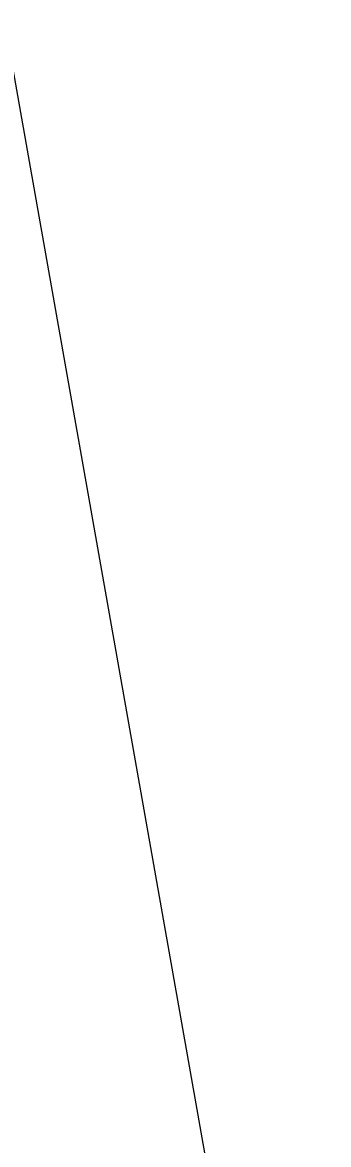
# Model space of a CAD drawing. Header units: millimetres. Extents: x -13407 to 95998, y -2611 to 109495.
# Drawn here: x 15228.949 to 15229.155, y 50704.229 to 50704.984 of the extents above; entities that cross this region are included whole.
import ezdxf
from ezdxf import colors
from ezdxf.entities.mleader import LeaderData, LeaderLine
from ezdxf.math import Vec2, Vec3

# ---------------------------------------------------------------- set-up
doc = ezdxf.new("R2010")
doc.units = ezdxf.units.MM
for name, color, linetype, lineweight in [('АР_Отметки', 250, 'Continuous', 15), ('АР_Размеры', 175, 'Continuous', 9), ('АР_Сущ Несущая стена', 202, 'Continuous', 30)]:
    doc.layers.add(name, color=color, linetype=linetype, lineweight=lineweight)
doc.styles.add('ISOCPEUR', font='isocpeur.ttf', dxfattribs={"width": 0.7})

# ---------------------------------------------------------------- blocks, each defined once
blk = doc.blocks.new('_DotSmall')
at = {"color": 0, "linetype": 'ByBlock', "const_width": 0.5}
blk.add_lwpolyline([(-0.0625, 0, 1), (0.0625, 0, 1)], format="xyb", close=True, dxfattribs=at)

msp = doc.modelspace()

# ---------------------------------------------------------------- linework, layer by layer
at = {"layer": 'АР_Размеры', "color": 5, "lineweight": 0, "ltscale": 100, "transparency": 33554687}
for points in [[(15236.43866, 50746.50776), (15242.22296, 50713.87158, 0.414326), (15242.85897, 50713.42705), (15244.17955, 50713.6611, 0.410627), (15244.62521, 50714.2903), (15244.50697, 50714.95742, 0.492552), (15244.24228, 50715.15817), (15243.74413, 50715.06988, -0.441111), (15243.46149, 50715.26742), (15243.19345, 50717.12155, -0.208057), (15243.47381, 50717.97738, -0.000016), (15245.40137, 50720.73226, -0.439819), (15246.84461, 50720.98806, -0.000016), (15249.60155, 50719.06344, -0.208057), (15250.15895, 50718.3561), (15250.54447, 50716.52279, -0.441111), (15250.34693, 50716.24014), (15249.84879, 50716.15185, 0.492552), (15249.66921, 50715.87236), (15249.78745, 50715.20524, 0.410627), (15250.42221, 50714.76753), (15251.74278, 50715.00159, 0.414326), (15252.18727, 50715.63762), (15246.40289, 50748.27379, 0.523933)], [(15236.43866, 50746.50776), (15242.22296, 50713.87158, 0.414326), (15242.85897, 50713.42705), (15244.17955, 50713.6611, 0.410627), (15244.62521, 50714.2903), (15244.50697, 50714.95742, 0.492552), (15244.24228, 50715.15817), (15243.74413, 50715.06988, -0.441111), (15243.46149, 50715.26742), (15243.19345, 50717.12155, -0.208057), (15243.47381, 50717.97738, -0.000016), (15245.40137, 50720.73226, -0.439819), (15246.84461, 50720.98806, -0.000016), (15249.60155, 50719.06344, -0.208057), (15250.15895, 50718.3561), (15250.54447, 50716.52279, -0.441111), (15250.34693, 50716.24014), (15249.84879, 50716.15185, 0.492552), (15249.66921, 50715.87236), (15249.78745, 50715.20524, 0.410627), (15250.42221, 50714.76753), (15251.74278, 50715.00159, 0.414326), (15252.18727, 50715.63762), (15246.40289, 50748.27379, 0.523933)], [(15236.43866, 50746.50776), (15242.22296, 50713.87158, 0.414326), (15242.85897, 50713.42705), (15244.17955, 50713.6611, 0.410627), (15244.62521, 50714.2903), (15244.50697, 50714.95742, 0.492552), (15244.24228, 50715.15817), (15243.74413, 50715.06988, -0.441111), (15243.46149, 50715.26742), (15243.19345, 50717.12155, -0.208057), (15243.47381, 50717.97738, -0.000016), (15245.40137, 50720.73226, -0.439819), (15246.84461, 50720.98806, -0.000016), (15249.60155, 50719.06344, -0.208057), (15250.15895, 50718.3561), (15250.54447, 50716.52279, -0.441111), (15250.34693, 50716.24014), (15249.84879, 50716.15185, 0.492552), (15249.66921, 50715.87236), (15249.78745, 50715.20524, 0.410627), (15250.42221, 50714.76753), (15251.74278, 50715.00159, 0.414326), (15252.18727, 50715.63762), (15246.40289, 50748.27379, 0.523933)], [(15236.43866, 50746.50776), (15242.22296, 50713.87158, 0.414326), (15242.85897, 50713.42705), (15244.17955, 50713.6611, 0.410627), (15244.62521, 50714.2903), (15244.50697, 50714.95742, 0.492552), (15244.24228, 50715.15817), (15243.74413, 50715.06988, -0.441111), (15243.46149, 50715.26742), (15243.19345, 50717.12155, -0.208057), (15243.47381, 50717.97738, -0.000016), (15245.40137, 50720.73226, -0.439819), (15246.84461, 50720.98806, -0.000016), (15249.60155, 50719.06344, -0.208057), (15250.15895, 50718.3561), (15250.54447, 50716.52279, -0.441111), (15250.34693, 50716.24014), (15249.84879, 50716.15185, 0.492552), (15249.66921, 50715.87236), (15249.78745, 50715.20524, 0.410627), (15250.42221, 50714.76753), (15251.74278, 50715.00159, 0.414326), (15252.18727, 50715.63762), (15246.40289, 50748.27379, 0.523933)], [(15236.43866, 50746.50776), (15242.22296, 50713.87158, 0.414326), (15242.85897, 50713.42705), (15244.17955, 50713.6611, 0.410627), (15244.62521, 50714.2903), (15244.50697, 50714.95742, 0.492552), (15244.24228, 50715.15817), (15243.74413, 50715.06988, -0.441111), (15243.46149, 50715.26742), (15243.19345, 50717.12155, -0.208057), (15243.47381, 50717.97738, -0.000016), (15245.40137, 50720.73226, -0.439819), (15246.84461, 50720.98806, -0.000016), (15249.60155, 50719.06344, -0.208057), (15250.15895, 50718.3561), (15250.54447, 50716.52279, -0.441111), (15250.34693, 50716.24014), (15249.84879, 50716.15185, 0.492552), (15249.66921, 50715.87236), (15249.78745, 50715.20524, 0.410627), (15250.42221, 50714.76753), (15251.74278, 50715.00159, 0.414326), (15252.18727, 50715.63762), (15246.40289, 50748.27379, 0.523933)], [(15236.43866, 50746.50776), (15242.22296, 50713.87158, 0.414326), (15242.85897, 50713.42705), (15244.17955, 50713.6611, 0.410627), (15244.62521, 50714.2903), (15244.50697, 50714.95742, 0.492552), (15244.24228, 50715.15817), (15243.74413, 50715.06988, -0.441111), (15243.46149, 50715.26742), (15243.19345, 50717.12155, -0.208057), (15243.47381, 50717.97738, -0.000016), (15245.40137, 50720.73226, -0.439819), (15246.84461, 50720.98806, -0.000016), (15249.60155, 50719.06344, -0.208057), (15250.15895, 50718.3561), (15250.54447, 50716.52279, -0.441111), (15250.34693, 50716.24014), (15249.84879, 50716.15185, 0.492552), (15249.66921, 50715.87236), (15249.78745, 50715.20524, 0.410627), (15250.42221, 50714.76753), (15251.74278, 50715.00159, 0.414326), (15252.18727, 50715.63762), (15246.40289, 50748.27379, 0.523933)], [(15236.43866, 50746.50776), (15242.22296, 50713.87158, 0.414326), (15242.85897, 50713.42705), (15244.17955, 50713.6611, 0.410627), (15244.62521, 50714.2903), (15244.50697, 50714.95742, 0.492552), (15244.24228, 50715.15817), (15243.74413, 50715.06988, -0.441111), (15243.46149, 50715.26742), (15243.19345, 50717.12155, -0.208057), (15243.47381, 50717.97738, -0.000016), (15245.40137, 50720.73226, -0.439819), (15246.84461, 50720.98806, -0.000016), (15249.60155, 50719.06344, -0.208057), (15250.15895, 50718.3561), (15250.54447, 50716.52279, -0.441111), (15250.34693, 50716.24014), (15249.84879, 50716.15185, 0.492552), (15249.66921, 50715.87236), (15249.78745, 50715.20524, 0.410627), (15250.42221, 50714.76753), (15251.74278, 50715.00159, 0.414326), (15252.18727, 50715.63762), (15246.40289, 50748.27379, 0.523933)], [(15236.43866, 50746.50776), (15242.22296, 50713.87158, 0.414326), (15242.85897, 50713.42705), (15244.17955, 50713.6611, 0.410627), (15244.62521, 50714.2903), (15244.50697, 50714.95742, 0.492552), (15244.24228, 50715.15817), (15243.74413, 50715.06988, -0.441111), (15243.46149, 50715.26742), (15243.19345, 50717.12155, -0.208057), (15243.47381, 50717.97738, -0.000016), (15245.40137, 50720.73226, -0.439819), (15246.84461, 50720.98806, -0.000016), (15249.60155, 50719.06344, -0.208057), (15250.15895, 50718.3561), (15250.54447, 50716.52279, -0.441111), (15250.34693, 50716.24014), (15249.84879, 50716.15185, 0.492552), (15249.66921, 50715.87236), (15249.78745, 50715.20524, 0.410627), (15250.42221, 50714.76753), (15251.74278, 50715.00159, 0.414326), (15252.18727, 50715.63762), (15246.40289, 50748.27379, 0.523933)], [(15236.43866, 50746.50776), (15242.22296, 50713.87158, 0.414326), (15242.85897, 50713.42705), (15244.17955, 50713.6611, 0.410627), (15244.62521, 50714.2903), (15244.50697, 50714.95742, 0.492552), (15244.24228, 50715.15817), (15243.74413, 50715.06988, -0.441111), (15243.46149, 50715.26742), (15243.19345, 50717.12155, -0.208057), (15243.47381, 50717.97738, -0.000016), (15245.40137, 50720.73226, -0.439819), (15246.84461, 50720.98806, -0.000016), (15249.60155, 50719.06344, -0.208057), (15250.15895, 50718.3561), (15250.54447, 50716.52279, -0.441111), (15250.34693, 50716.24014), (15249.84879, 50716.15185, 0.492552), (15249.66921, 50715.87236), (15249.78745, 50715.20524, 0.410627), (15250.42221, 50714.76753), (15251.74278, 50715.00159, 0.414326), (15252.18727, 50715.63762), (15246.40289, 50748.27379, 0.523933)], [(15236.43866, 50746.50776), (15242.22296, 50713.87158, 0.414326), (15242.85897, 50713.42705), (15244.17955, 50713.6611, 0.410627), (15244.62521, 50714.2903), (15244.50697, 50714.95742, 0.492552), (15244.24228, 50715.15817), (15243.74413, 50715.06988, -0.441111), (15243.46149, 50715.26742), (15243.19345, 50717.12155, -0.208057), (15243.47381, 50717.97738, -0.000016), (15245.40137, 50720.73226, -0.439819), (15246.84461, 50720.98806, -0.000016), (15249.60155, 50719.06344, -0.208057), (15250.15895, 50718.3561), (15250.54447, 50716.52279, -0.441111), (15250.34693, 50716.24014), (15249.84879, 50716.15185, 0.492552), (15249.66921, 50715.87236), (15249.78745, 50715.20524, 0.410627), (15250.42221, 50714.76753), (15251.74278, 50715.00159, 0.414326), (15252.18727, 50715.63762), (15246.40289, 50748.27379, 0.523933)], [(15236.43866, 50746.50776), (15242.22296, 50713.87158, 0.414326), (15242.85897, 50713.42705), (15244.17955, 50713.6611, 0.410627), (15244.62521, 50714.2903), (15244.50697, 50714.95742, 0.492552), (15244.24228, 50715.15817), (15243.74413, 50715.06988, -0.441111), (15243.46149, 50715.26742), (15243.19345, 50717.12155, -0.208057), (15243.47381, 50717.97738, -0.000016), (15245.40137, 50720.73226, -0.439819), (15246.84461, 50720.98806, -0.000016), (15249.60155, 50719.06344, -0.208057), (15250.15895, 50718.3561), (15250.54447, 50716.52279, -0.441111), (15250.34693, 50716.24014), (15249.84879, 50716.15185, 0.492552), (15249.66921, 50715.87236), (15249.78745, 50715.20524, 0.410627), (15250.42221, 50714.76753), (15251.74278, 50715.00159, 0.414326), (15252.18727, 50715.63762), (15246.40289, 50748.27379, 0.523933)], [(15236.43866, 50746.50776), (15242.22296, 50713.87158, 0.414326), (15242.85897, 50713.42705), (15244.17955, 50713.6611, 0.410627), (15244.62521, 50714.2903), (15244.50697, 50714.95742, 0.492552), (15244.24228, 50715.15817), (15243.74413, 50715.06988, -0.441111), (15243.46149, 50715.26742), (15243.19345, 50717.12155, -0.208057), (15243.47381, 50717.97738, -0.000016), (15245.40137, 50720.73226, -0.439819), (15246.84461, 50720.98806, -0.000016), (15249.60155, 50719.06344, -0.208057), (15250.15895, 50718.3561), (15250.54447, 50716.52279, -0.441111), (15250.34693, 50716.24014), (15249.84879, 50716.15185, 0.492552), (15249.66921, 50715.87236), (15249.78745, 50715.20524, 0.410627), (15250.42221, 50714.76753), (15251.74278, 50715.00159, 0.414326), (15252.18727, 50715.63762), (15246.40289, 50748.27379, 0.523933)], [(15236.43866, 50746.50776), (15242.22296, 50713.87158, 0.414326), (15242.85897, 50713.42705), (15244.17955, 50713.6611, 0.410627), (15244.62521, 50714.2903), (15244.50697, 50714.95742, 0.492552), (15244.24228, 50715.15817), (15243.74413, 50715.06988, -0.441111), (15243.46149, 50715.26742), (15243.19345, 50717.12155, -0.208057), (15243.47381, 50717.97738, -0.000016), (15245.40137, 50720.73226, -0.439819), (15246.84461, 50720.98806, -0.000016), (15249.60155, 50719.06344, -0.208057), (15250.15895, 50718.3561), (15250.54447, 50716.52279, -0.441111), (15250.34693, 50716.24014), (15249.84879, 50716.15185, 0.492552), (15249.66921, 50715.87236), (15249.78745, 50715.20524, 0.410627), (15250.42221, 50714.76753), (15251.74278, 50715.00159, 0.414326), (15252.18727, 50715.63762), (15246.40289, 50748.27379, 0.523933)], [(15236.43866, 50746.50776), (15242.22296, 50713.87158, 0.414326), (15242.85897, 50713.42705), (15244.17955, 50713.6611, 0.410627), (15244.62521, 50714.2903), (15244.50697, 50714.95742, 0.492552), (15244.24228, 50715.15817), (15243.74413, 50715.06988, -0.441111), (15243.46149, 50715.26742), (15243.19345, 50717.12155, -0.208057), (15243.47381, 50717.97738, -0.000016), (15245.40137, 50720.73226, -0.439819), (15246.84461, 50720.98806, -0.000016), (15249.60155, 50719.06344, -0.208057), (15250.15895, 50718.3561), (15250.54447, 50716.52279, -0.441111), (15250.34693, 50716.24014), (15249.84879, 50716.15185, 0.492552), (15249.66921, 50715.87236), (15249.78745, 50715.20524, 0.410627), (15250.42221, 50714.76753), (15251.74278, 50715.00159, 0.414326), (15252.18727, 50715.63762), (15246.40289, 50748.27379, 0.523933)], [(15236.43866, 50746.50776), (15242.22296, 50713.87158, 0.414326), (15242.85897, 50713.42705), (15244.17955, 50713.6611, 0.410627), (15244.62521, 50714.2903), (15244.50697, 50714.95742, 0.492552), (15244.24228, 50715.15817), (15243.74413, 50715.06988, -0.441111), (15243.46149, 50715.26742), (15243.19345, 50717.12155, -0.208057), (15243.47381, 50717.97738, -0.000016), (15245.40137, 50720.73226, -0.439819), (15246.84461, 50720.98806, -0.000016), (15249.60155, 50719.06344, -0.208057), (15250.15895, 50718.3561), (15250.54447, 50716.52279, -0.441111), (15250.34693, 50716.24014), (15249.84879, 50716.15185, 0.492552), (15249.66921, 50715.87236), (15249.78745, 50715.20524, 0.410627), (15250.42221, 50714.76753), (15251.74278, 50715.00159, 0.414326), (15252.18727, 50715.63762), (15246.40289, 50748.27379, 0.523933)], [(15236.43866, 50746.50776), (15242.22296, 50713.87158, 0.414326), (15242.85897, 50713.42705), (15244.17955, 50713.6611, 0.410627), (15244.62521, 50714.2903), (15244.50697, 50714.95742, 0.492552), (15244.24228, 50715.15817), (15243.74413, 50715.06988, -0.441111), (15243.46149, 50715.26742), (15243.19345, 50717.12155, -0.208057), (15243.47381, 50717.97738, -0.000016), (15245.40137, 50720.73226, -0.439819), (15246.84461, 50720.98806, -0.000016), (15249.60155, 50719.06344, -0.208057), (15250.15895, 50718.3561), (15250.54447, 50716.52279, -0.441111), (15250.34693, 50716.24014), (15249.84879, 50716.15185, 0.492552), (15249.66921, 50715.87236), (15249.78745, 50715.20524, 0.410627), (15250.42221, 50714.76753), (15251.74278, 50715.00159, 0.414326), (15252.18727, 50715.63762), (15246.40289, 50748.27379, 0.523933)], [(15236.43866, 50746.50776), (15242.22296, 50713.87158, 0.414326), (15242.85897, 50713.42705), (15244.17955, 50713.6611, 0.410627), (15244.62521, 50714.2903), (15244.50697, 50714.95742, 0.492552), (15244.24228, 50715.15817), (15243.74413, 50715.06988, -0.441111), (15243.46149, 50715.26742), (15243.19345, 50717.12155, -0.208057), (15243.47381, 50717.97738, -0.000016), (15245.40137, 50720.73226, -0.439819), (15246.84461, 50720.98806, -0.000016), (15249.60155, 50719.06344, -0.208057), (15250.15895, 50718.3561), (15250.54447, 50716.52279, -0.441111), (15250.34693, 50716.24014), (15249.84879, 50716.15185, 0.492552), (15249.66921, 50715.87236), (15249.78745, 50715.20524, 0.410627), (15250.42221, 50714.76753), (15251.74278, 50715.00159, 0.414326), (15252.18727, 50715.63762), (15246.40289, 50748.27379, 0.523933)], [(15236.43866, 50746.50776), (15242.22296, 50713.87158, 0.414326), (15242.85897, 50713.42705), (15244.17955, 50713.6611, 0.410627), (15244.62521, 50714.2903), (15244.50697, 50714.95742, 0.492552), (15244.24228, 50715.15817), (15243.74413, 50715.06988, -0.441111), (15243.46149, 50715.26742), (15243.19345, 50717.12155, -0.208057), (15243.47381, 50717.97738, -0.000016), (15245.40137, 50720.73226, -0.439819), (15246.84461, 50720.98806, -0.000016), (15249.60155, 50719.06344, -0.208057), (15250.15895, 50718.3561), (15250.54447, 50716.52279, -0.441111), (15250.34693, 50716.24014), (15249.84879, 50716.15185, 0.492552), (15249.66921, 50715.87236), (15249.78745, 50715.20524, 0.410627), (15250.42221, 50714.76753), (15251.74278, 50715.00159, 0.414326), (15252.18727, 50715.63762), (15246.40289, 50748.27379, 0.523933)], [(15236.43866, 50746.50776), (15242.22296, 50713.87158, 0.414326), (15242.85897, 50713.42705), (15244.17955, 50713.6611, 0.410627), (15244.62521, 50714.2903), (15244.50697, 50714.95742, 0.492552), (15244.24228, 50715.15817), (15243.74413, 50715.06988, -0.441111), (15243.46149, 50715.26742), (15243.19345, 50717.12155, -0.208057), (15243.47381, 50717.97738, -0.000016), (15245.40137, 50720.73226, -0.439819), (15246.84461, 50720.98806, -0.000016), (15249.60155, 50719.06344, -0.208057), (15250.15895, 50718.3561), (15250.54447, 50716.52279, -0.441111), (15250.34693, 50716.24014), (15249.84879, 50716.15185, 0.492552), (15249.66921, 50715.87236), (15249.78745, 50715.20524, 0.410627), (15250.42221, 50714.76753), (15251.74278, 50715.00159, 0.414326), (15252.18727, 50715.63762), (15246.40289, 50748.27379, 0.523933)], [(15236.43866, 50746.50776), (15242.22296, 50713.87158, 0.414326), (15242.85897, 50713.42705), (15244.17955, 50713.6611, 0.410627), (15244.62521, 50714.2903), (15244.50697, 50714.95742, 0.492552), (15244.24228, 50715.15817), (15243.74413, 50715.06988, -0.441111), (15243.46149, 50715.26742), (15243.19345, 50717.12155, -0.208057), (15243.47381, 50717.97738, -0.000016), (15245.40137, 50720.73226, -0.439819), (15246.84461, 50720.98806, -0.000016), (15249.60155, 50719.06344, -0.208057), (15250.15895, 50718.3561), (15250.54447, 50716.52279, -0.441111), (15250.34693, 50716.24014), (15249.84879, 50716.15185, 0.492552), (15249.66921, 50715.87236), (15249.78745, 50715.20524, 0.410627), (15250.42221, 50714.76753), (15251.74278, 50715.00159, 0.414326), (15252.18727, 50715.63762), (15246.40289, 50748.27379, 0.523933)], [(15236.43866, 50746.50776), (15242.22296, 50713.87158, 0.414326), (15242.85897, 50713.42705), (15244.17955, 50713.6611, 0.410627), (15244.62521, 50714.2903), (15244.50697, 50714.95742, 0.492552), (15244.24228, 50715.15817), (15243.74413, 50715.06988, -0.441111), (15243.46149, 50715.26742), (15243.19345, 50717.12155, -0.208057), (15243.47381, 50717.97738, -0.000016), (15245.40137, 50720.73226, -0.439819), (15246.84461, 50720.98806, -0.000016), (15249.60155, 50719.06344, -0.208057), (15250.15895, 50718.3561), (15250.54447, 50716.52279, -0.441111), (15250.34693, 50716.24014), (15249.84879, 50716.15185, 0.492552), (15249.66921, 50715.87236), (15249.78745, 50715.20524, 0.410627), (15250.42221, 50714.76753), (15251.74278, 50715.00159, 0.414326), (15252.18727, 50715.63762), (15246.40289, 50748.27379, 0.523933)], [(15236.43866, 50746.50776), (15242.22296, 50713.87158, 0.414326), (15242.85897, 50713.42705), (15244.17955, 50713.6611, 0.410627), (15244.62521, 50714.2903), (15244.50697, 50714.95742, 0.492552), (15244.24228, 50715.15817), (15243.74413, 50715.06988, -0.441111), (15243.46149, 50715.26742), (15243.19345, 50717.12155, -0.208057), (15243.47381, 50717.97738, -0.000016), (15245.40137, 50720.73226, -0.439819), (15246.84461, 50720.98806, -0.000016), (15249.60155, 50719.06344, -0.208057), (15250.15895, 50718.3561), (15250.54447, 50716.52279, -0.441111), (15250.34693, 50716.24014), (15249.84879, 50716.15185, 0.492552), (15249.66921, 50715.87236), (15249.78745, 50715.20524, 0.410627), (15250.42221, 50714.76753), (15251.74278, 50715.00159, 0.414326), (15252.18727, 50715.63762), (15246.40289, 50748.27379, 0.523933)], [(15236.43866, 50746.50776), (15242.22296, 50713.87158, 0.414326), (15242.85897, 50713.42705), (15244.17955, 50713.6611, 0.410627), (15244.62521, 50714.2903), (15244.50697, 50714.95742, 0.492552), (15244.24228, 50715.15817), (15243.74413, 50715.06988, -0.441111), (15243.46149, 50715.26742), (15243.19345, 50717.12155, -0.208057), (15243.47381, 50717.97738, -0.000016), (15245.40137, 50720.73226, -0.439819), (15246.84461, 50720.98806, -0.000016), (15249.60155, 50719.06344, -0.208057), (15250.15895, 50718.3561), (15250.54447, 50716.52279, -0.441111), (15250.34693, 50716.24014), (15249.84879, 50716.15185, 0.492552), (15249.66921, 50715.87236), (15249.78745, 50715.20524, 0.410627), (15250.42221, 50714.76753), (15251.74278, 50715.00159, 0.414326), (15252.18727, 50715.63762), (15246.40289, 50748.27379, 0.523933)], [(15236.43866, 50746.50776), (15242.22296, 50713.87158, 0.414326), (15242.85897, 50713.42705), (15244.17955, 50713.6611, 0.410627), (15244.62521, 50714.2903), (15244.50697, 50714.95742, 0.492552), (15244.24228, 50715.15817), (15243.74413, 50715.06988, -0.441111), (15243.46149, 50715.26742), (15243.19345, 50717.12155, -0.208057), (15243.47381, 50717.97738, -0.000016), (15245.40137, 50720.73226, -0.439819), (15246.84461, 50720.98806, -0.000016), (15249.60155, 50719.06344, -0.208057), (15250.15895, 50718.3561), (15250.54447, 50716.52279, -0.441111), (15250.34693, 50716.24014), (15249.84879, 50716.15185, 0.492552), (15249.66921, 50715.87236), (15249.78745, 50715.20524, 0.410627), (15250.42221, 50714.76753), (15251.74278, 50715.00159, 0.414326), (15252.18727, 50715.63762), (15246.40289, 50748.27379, 0.523933)], [(15236.43866, 50746.50776), (15242.22296, 50713.87158, 0.414326), (15242.85897, 50713.42705), (15244.17955, 50713.6611, 0.410627), (15244.62521, 50714.2903), (15244.50697, 50714.95742, 0.492552), (15244.24228, 50715.15817), (15243.74413, 50715.06988, -0.441111), (15243.46149, 50715.26742), (15243.19345, 50717.12155, -0.208057), (15243.47381, 50717.97738, -0.000016), (15245.40137, 50720.73226, -0.439819), (15246.84461, 50720.98806, -0.000016), (15249.60155, 50719.06344, -0.208057), (15250.15895, 50718.3561), (15250.54447, 50716.52279, -0.441111), (15250.34693, 50716.24014), (15249.84879, 50716.15185, 0.492552), (15249.66921, 50715.87236), (15249.78745, 50715.20524, 0.410627), (15250.42221, 50714.76753), (15251.74278, 50715.00159, 0.414326), (15252.18727, 50715.63762), (15246.40289, 50748.27379, 0.523933)], [(15236.43866, 50746.50776), (15242.22296, 50713.87158, 0.414326), (15242.85897, 50713.42705), (15244.17955, 50713.6611, 0.410627), (15244.62521, 50714.2903), (15244.50697, 50714.95742, 0.492552), (15244.24228, 50715.15817), (15243.74413, 50715.06988, -0.441111), (15243.46149, 50715.26742), (15243.19345, 50717.12155, -0.208057), (15243.47381, 50717.97738, -0.000016), (15245.40137, 50720.73226, -0.439819), (15246.84461, 50720.98806, -0.000016), (15249.60155, 50719.06344, -0.208057), (15250.15895, 50718.3561), (15250.54447, 50716.52279, -0.441111), (15250.34693, 50716.24014), (15249.84879, 50716.15185, 0.492552), (15249.66921, 50715.87236), (15249.78745, 50715.20524, 0.410627), (15250.42221, 50714.76753), (15251.74278, 50715.00159, 0.414326), (15252.18727, 50715.63762), (15246.40289, 50748.27379, 0.523933)], [(15236.43866, 50746.50776), (15242.22296, 50713.87158, 0.414326), (15242.85897, 50713.42705), (15244.17955, 50713.6611, 0.410627), (15244.62521, 50714.2903), (15244.50697, 50714.95742, 0.492552), (15244.24228, 50715.15817), (15243.74413, 50715.06988, -0.441111), (15243.46149, 50715.26742), (15243.19345, 50717.12155, -0.208057), (15243.47381, 50717.97738, -0.000016), (15245.40137, 50720.73226, -0.439819), (15246.84461, 50720.98806, -0.000016), (15249.60155, 50719.06344, -0.208057), (15250.15895, 50718.3561), (15250.54447, 50716.52279, -0.441111), (15250.34693, 50716.24014), (15249.84879, 50716.15185, 0.492552), (15249.66921, 50715.87236), (15249.78745, 50715.20524, 0.410627), (15250.42221, 50714.76753), (15251.74278, 50715.00159, 0.414326), (15252.18727, 50715.63762), (15246.40289, 50748.27379, 0.523933)], [(15236.43866, 50746.50776), (15242.22296, 50713.87158, 0.414326), (15242.85897, 50713.42705), (15244.17955, 50713.6611, 0.410627), (15244.62521, 50714.2903), (15244.50697, 50714.95742, 0.492552), (15244.24228, 50715.15817), (15243.74413, 50715.06988, -0.441111), (15243.46149, 50715.26742), (15243.19345, 50717.12155, -0.208057), (15243.47381, 50717.97738, -0.000016), (15245.40137, 50720.73226, -0.439819), (15246.84461, 50720.98806, -0.000016), (15249.60155, 50719.06344, -0.208057), (15250.15895, 50718.3561), (15250.54447, 50716.52279, -0.441111), (15250.34693, 50716.24014), (15249.84879, 50716.15185, 0.492552), (15249.66921, 50715.87236), (15249.78745, 50715.20524, 0.410627), (15250.42221, 50714.76753), (15251.74278, 50715.00159, 0.414326), (15252.18727, 50715.63762), (15246.40289, 50748.27379, 0.523933)], [(15236.43866, 50746.50776), (15242.22296, 50713.87158, 0.414326), (15242.85897, 50713.42705), (15244.17955, 50713.6611, 0.410627), (15244.62521, 50714.2903), (15244.50697, 50714.95742, 0.492552), (15244.24228, 50715.15817), (15243.74413, 50715.06988, -0.441111), (15243.46149, 50715.26742), (15243.19345, 50717.12155, -0.208057), (15243.47381, 50717.97738, -0.000016), (15245.40137, 50720.73226, -0.439819), (15246.84461, 50720.98806, -0.000016), (15249.60155, 50719.06344, -0.208057), (15250.15895, 50718.3561), (15250.54447, 50716.52279, -0.441111), (15250.34693, 50716.24014), (15249.84879, 50716.15185, 0.492552), (15249.66921, 50715.87236), (15249.78745, 50715.20524, 0.410627), (15250.42221, 50714.76753), (15251.74278, 50715.00159, 0.414326), (15252.18727, 50715.63762), (15246.40289, 50748.27379, 0.523933)], [(15236.43866, 50746.50776), (15242.22296, 50713.87158, 0.414326), (15242.85897, 50713.42705), (15244.17955, 50713.6611, 0.410627), (15244.62521, 50714.2903), (15244.50697, 50714.95742, 0.492552), (15244.24228, 50715.15817), (15243.74413, 50715.06988, -0.441111), (15243.46149, 50715.26742), (15243.19345, 50717.12155, -0.208057), (15243.47381, 50717.97738, -0.000016), (15245.40137, 50720.73226, -0.439819), (15246.84461, 50720.98806, -0.000016), (15249.60155, 50719.06344, -0.208057), (15250.15895, 50718.3561), (15250.54447, 50716.52279, -0.441111), (15250.34693, 50716.24014), (15249.84879, 50716.15185, 0.492552), (15249.66921, 50715.87236), (15249.78745, 50715.20524, 0.410627), (15250.42221, 50714.76753), (15251.74278, 50715.00159, 0.414326), (15252.18727, 50715.63762), (15246.40289, 50748.27379, 0.523933)], [(15236.43866, 50746.50776), (15242.22296, 50713.87158, 0.414326), (15242.85897, 50713.42705), (15244.17955, 50713.6611, 0.410627), (15244.62521, 50714.2903), (15244.50697, 50714.95742, 0.492552), (15244.24228, 50715.15817), (15243.74413, 50715.06988, -0.441111), (15243.46149, 50715.26742), (15243.19345, 50717.12155, -0.208057), (15243.47381, 50717.97738, -0.000016), (15245.40137, 50720.73226, -0.439819), (15246.84461, 50720.98806, -0.000016), (15249.60155, 50719.06344, -0.208057), (15250.15895, 50718.3561), (15250.54447, 50716.52279, -0.441111), (15250.34693, 50716.24014), (15249.84879, 50716.15185, 0.492552), (15249.66921, 50715.87236), (15249.78745, 50715.20524, 0.410627), (15250.42221, 50714.76753), (15251.74278, 50715.00159, 0.414326), (15252.18727, 50715.63762), (15246.40289, 50748.27379, 0.523933)], [(15236.43866, 50746.50776), (15242.22296, 50713.87158, 0.414326), (15242.85897, 50713.42705), (15244.17955, 50713.6611, 0.410627), (15244.62521, 50714.2903), (15244.50697, 50714.95742, 0.492552), (15244.24228, 50715.15817), (15243.74413, 50715.06988, -0.441111), (15243.46149, 50715.26742), (15243.19345, 50717.12155, -0.208057), (15243.47381, 50717.97738, -0.000016), (15245.40137, 50720.73226, -0.439819), (15246.84461, 50720.98806, -0.000016), (15249.60155, 50719.06344, -0.208057), (15250.15895, 50718.3561), (15250.54447, 50716.52279, -0.441111), (15250.34693, 50716.24014), (15249.84879, 50716.15185, 0.492552), (15249.66921, 50715.87236), (15249.78745, 50715.20524, 0.410627), (15250.42221, 50714.76753), (15251.74278, 50715.00159, 0.414326), (15252.18727, 50715.63762), (15246.40289, 50748.27379, 0.523933)], [(15236.43866, 50746.50776), (15242.22296, 50713.87158, 0.414326), (15242.85897, 50713.42705), (15244.17955, 50713.6611, 0.410627), (15244.62521, 50714.2903), (15244.50697, 50714.95742, 0.492552), (15244.24228, 50715.15817), (15243.74413, 50715.06988, -0.441111), (15243.46149, 50715.26742), (15243.19345, 50717.12155, -0.208057), (15243.47381, 50717.97738, -0.000016), (15245.40137, 50720.73226, -0.439819), (15246.84461, 50720.98806, -0.000016), (15249.60155, 50719.06344, -0.208057), (15250.15895, 50718.3561), (15250.54447, 50716.52279, -0.441111), (15250.34693, 50716.24014), (15249.84879, 50716.15185, 0.492552), (15249.66921, 50715.87236), (15249.78745, 50715.20524, 0.410627), (15250.42221, 50714.76753), (15251.74278, 50715.00159, 0.414326), (15252.18727, 50715.63762), (15246.40289, 50748.27379, 0.523933)], [(15236.43866, 50746.50776), (15242.22296, 50713.87158, 0.414326), (15242.85897, 50713.42705), (15244.17955, 50713.6611, 0.410627), (15244.62521, 50714.2903), (15244.50697, 50714.95742, 0.492552), (15244.24228, 50715.15817), (15243.74413, 50715.06988, -0.441111), (15243.46149, 50715.26742), (15243.19345, 50717.12155, -0.208057), (15243.47381, 50717.97738, -0.000016), (15245.40137, 50720.73226, -0.439819), (15246.84461, 50720.98806, -0.000016), (15249.60155, 50719.06344, -0.208057), (15250.15895, 50718.3561), (15250.54447, 50716.52279, -0.441111), (15250.34693, 50716.24014), (15249.84879, 50716.15185, 0.492552), (15249.66921, 50715.87236), (15249.78745, 50715.20524, 0.410627), (15250.42221, 50714.76753), (15251.74278, 50715.00159, 0.414326), (15252.18727, 50715.63762), (15246.40289, 50748.27379, 0.523933)], [(15236.43866, 50746.50776), (15242.22296, 50713.87158, 0.414326), (15242.85897, 50713.42705), (15244.17955, 50713.6611, 0.410627), (15244.62521, 50714.2903), (15244.50697, 50714.95742, 0.492552), (15244.24228, 50715.15817), (15243.74413, 50715.06988, -0.441111), (15243.46149, 50715.26742), (15243.19345, 50717.12155, -0.208057), (15243.47381, 50717.97738, -0.000016), (15245.40137, 50720.73226, -0.439819), (15246.84461, 50720.98806, -0.000016), (15249.60155, 50719.06344, -0.208057), (15250.15895, 50718.3561), (15250.54447, 50716.52279, -0.441111), (15250.34693, 50716.24014), (15249.84879, 50716.15185, 0.492552), (15249.66921, 50715.87236), (15249.78745, 50715.20524, 0.410627), (15250.42221, 50714.76753), (15251.74278, 50715.00159, 0.414326), (15252.18727, 50715.63762), (15246.40289, 50748.27379, 0.523933)], [(15236.43866, 50746.50776), (15242.22296, 50713.87158, 0.414326), (15242.85897, 50713.42705), (15244.17955, 50713.6611, 0.410627), (15244.62521, 50714.2903), (15244.50697, 50714.95742, 0.492552), (15244.24228, 50715.15817), (15243.74413, 50715.06988, -0.441111), (15243.46149, 50715.26742), (15243.19345, 50717.12155, -0.208057), (15243.47381, 50717.97738, -0.000016), (15245.40137, 50720.73226, -0.439819), (15246.84461, 50720.98806, -0.000016), (15249.60155, 50719.06344, -0.208057), (15250.15895, 50718.3561), (15250.54447, 50716.52279, -0.441111), (15250.34693, 50716.24014), (15249.84879, 50716.15185, 0.492552), (15249.66921, 50715.87236), (15249.78745, 50715.20524, 0.410627), (15250.42221, 50714.76753), (15251.74278, 50715.00159, 0.414326), (15252.18727, 50715.63762), (15246.40289, 50748.27379, 0.523933)], [(15236.43866, 50746.50776), (15242.22296, 50713.87158, 0.414326), (15242.85897, 50713.42705), (15244.17955, 50713.6611, 0.410627), (15244.62521, 50714.2903), (15244.50697, 50714.95742, 0.492552), (15244.24228, 50715.15817), (15243.74413, 50715.06988, -0.441111), (15243.46149, 50715.26742), (15243.19345, 50717.12155, -0.208057), (15243.47381, 50717.97738, -0.000016), (15245.40137, 50720.73226, -0.439819), (15246.84461, 50720.98806, -0.000016), (15249.60155, 50719.06344, -0.208057), (15250.15895, 50718.3561), (15250.54447, 50716.52279, -0.441111), (15250.34693, 50716.24014), (15249.84879, 50716.15185, 0.492552), (15249.66921, 50715.87236), (15249.78745, 50715.20524, 0.410627), (15250.42221, 50714.76753), (15251.74278, 50715.00159, 0.414326), (15252.18727, 50715.63762), (15246.40289, 50748.27379, 0.523933)], [(15236.43866, 50746.50776), (15242.22296, 50713.87158, 0.414326), (15242.85897, 50713.42705), (15244.17955, 50713.6611, 0.410627), (15244.62521, 50714.2903), (15244.50697, 50714.95742, 0.492552), (15244.24228, 50715.15817), (15243.74413, 50715.06988, -0.441111), (15243.46149, 50715.26742), (15243.19345, 50717.12155, -0.208057), (15243.47381, 50717.97738, -0.000016), (15245.40137, 50720.73226, -0.439819), (15246.84461, 50720.98806, -0.000016), (15249.60155, 50719.06344, -0.208057), (15250.15895, 50718.3561), (15250.54447, 50716.52279, -0.441111), (15250.34693, 50716.24014), (15249.84879, 50716.15185, 0.492552), (15249.66921, 50715.87236), (15249.78745, 50715.20524, 0.410627), (15250.42221, 50714.76753), (15251.74278, 50715.00159, 0.414326), (15252.18727, 50715.63762), (15246.40289, 50748.27379, 0.523933)], [(15236.43866, 50746.50776), (15242.22296, 50713.87158, 0.414326), (15242.85897, 50713.42705), (15244.17955, 50713.6611, 0.410627), (15244.62521, 50714.2903), (15244.50697, 50714.95742, 0.492552), (15244.24228, 50715.15817), (15243.74413, 50715.06988, -0.441111), (15243.46149, 50715.26742), (15243.19345, 50717.12155, -0.208057), (15243.47381, 50717.97738, -0.000016), (15245.40137, 50720.73226, -0.439819), (15246.84461, 50720.98806, -0.000016), (15249.60155, 50719.06344, -0.208057), (15250.15895, 50718.3561), (15250.54447, 50716.52279, -0.441111), (15250.34693, 50716.24014), (15249.84879, 50716.15185, 0.492552), (15249.66921, 50715.87236), (15249.78745, 50715.20524, 0.410627), (15250.42221, 50714.76753), (15251.74278, 50715.00159, 0.414326), (15252.18727, 50715.63762), (15246.40289, 50748.27379, 0.523933)], [(15236.43866, 50746.50776), (15242.22296, 50713.87158, 0.414326), (15242.85897, 50713.42705), (15244.17955, 50713.6611, 0.410627), (15244.62521, 50714.2903), (15244.50697, 50714.95742, 0.492552), (15244.24228, 50715.15817), (15243.74413, 50715.06988, -0.441111), (15243.46149, 50715.26742), (15243.19345, 50717.12155, -0.208057), (15243.47381, 50717.97738, -0.000016), (15245.40137, 50720.73226, -0.439819), (15246.84461, 50720.98806, -0.000016), (15249.60155, 50719.06344, -0.208057), (15250.15895, 50718.3561), (15250.54447, 50716.52279, -0.441111), (15250.34693, 50716.24014), (15249.84879, 50716.15185, 0.492552), (15249.66921, 50715.87236), (15249.78745, 50715.20524, 0.410627), (15250.42221, 50714.76753), (15251.74278, 50715.00159, 0.414326), (15252.18727, 50715.63762), (15246.40289, 50748.27379, 0.523933)], [(15236.43866, 50746.50776), (15242.22296, 50713.87158, 0.414326), (15242.85897, 50713.42705), (15244.17955, 50713.6611, 0.410627), (15244.62521, 50714.2903), (15244.50697, 50714.95742, 0.492552), (15244.24228, 50715.15817), (15243.74413, 50715.06988, -0.441111), (15243.46149, 50715.26742), (15243.19345, 50717.12155, -0.208057), (15243.47381, 50717.97738, -0.000016), (15245.40137, 50720.73226, -0.439819), (15246.84461, 50720.98806, -0.000016), (15249.60155, 50719.06344, -0.208057), (15250.15895, 50718.3561), (15250.54447, 50716.52279, -0.441111), (15250.34693, 50716.24014), (15249.84879, 50716.15185, 0.492552), (15249.66921, 50715.87236), (15249.78745, 50715.20524, 0.410627), (15250.42221, 50714.76753), (15251.74278, 50715.00159, 0.414326), (15252.18727, 50715.63762), (15246.40289, 50748.27379, 0.523933)], [(15236.43866, 50746.50776), (15242.22296, 50713.87158, 0.414326), (15242.85897, 50713.42705), (15244.17955, 50713.6611, 0.410627), (15244.62521, 50714.2903), (15244.50697, 50714.95742, 0.492552), (15244.24228, 50715.15817), (15243.74413, 50715.06988, -0.441111), (15243.46149, 50715.26742), (15243.19345, 50717.12155, -0.208057), (15243.47381, 50717.97738, -0.000016), (15245.40137, 50720.73226, -0.439819), (15246.84461, 50720.98806, -0.000016), (15249.60155, 50719.06344, -0.208057), (15250.15895, 50718.3561), (15250.54447, 50716.52279, -0.441111), (15250.34693, 50716.24014), (15249.84879, 50716.15185, 0.492552), (15249.66921, 50715.87236), (15249.78745, 50715.20524, 0.410627), (15250.42221, 50714.76753), (15251.74278, 50715.00159, 0.414326), (15252.18727, 50715.63762), (15246.40289, 50748.27379, 0.523933)], [(15236.43866, 50746.50776), (15242.22296, 50713.87158, 0.414326), (15242.85897, 50713.42705), (15244.17955, 50713.6611, 0.410627), (15244.62521, 50714.2903), (15244.50697, 50714.95742, 0.492552), (15244.24228, 50715.15817), (15243.74413, 50715.06988, -0.441111), (15243.46149, 50715.26742), (15243.19345, 50717.12155, -0.208057), (15243.47381, 50717.97738, -0.000016), (15245.40137, 50720.73226, -0.439819), (15246.84461, 50720.98806, -0.000016), (15249.60155, 50719.06344, -0.208057), (15250.15895, 50718.3561), (15250.54447, 50716.52279, -0.441111), (15250.34693, 50716.24014), (15249.84879, 50716.15185, 0.492552), (15249.66921, 50715.87236), (15249.78745, 50715.20524, 0.410627), (15250.42221, 50714.76753), (15251.74278, 50715.00159, 0.414326), (15252.18727, 50715.63762), (15246.40289, 50748.27379, 0.523933)], [(15236.43866, 50746.50776), (15242.22296, 50713.87158, 0.414326), (15242.85897, 50713.42705), (15244.17955, 50713.6611, 0.410627), (15244.62521, 50714.2903), (15244.50697, 50714.95742, 0.492552), (15244.24228, 50715.15817), (15243.74413, 50715.06988, -0.441111), (15243.46149, 50715.26742), (15243.19345, 50717.12155, -0.208057), (15243.47381, 50717.97738, -0.000016), (15245.40137, 50720.73226, -0.439819), (15246.84461, 50720.98806, -0.000016), (15249.60155, 50719.06344, -0.208057), (15250.15895, 50718.3561), (15250.54447, 50716.52279, -0.441111), (15250.34693, 50716.24014), (15249.84879, 50716.15185, 0.492552), (15249.66921, 50715.87236), (15249.78745, 50715.20524, 0.410627), (15250.42221, 50714.76753), (15251.74278, 50715.00159, 0.414326), (15252.18727, 50715.63762), (15246.40289, 50748.27379, 0.523933)], [(15236.43866, 50746.50776), (15242.22296, 50713.87158, 0.414326), (15242.85897, 50713.42705), (15244.17955, 50713.6611, 0.410627), (15244.62521, 50714.2903), (15244.50697, 50714.95742, 0.492552), (15244.24228, 50715.15817), (15243.74413, 50715.06988, -0.441111), (15243.46149, 50715.26742), (15243.19345, 50717.12155, -0.208057), (15243.47381, 50717.97738, -0.000016), (15245.40137, 50720.73226, -0.439819), (15246.84461, 50720.98806, -0.000016), (15249.60155, 50719.06344, -0.208057), (15250.15895, 50718.3561), (15250.54447, 50716.52279, -0.441111), (15250.34693, 50716.24014), (15249.84879, 50716.15185, 0.492552), (15249.66921, 50715.87236), (15249.78745, 50715.20524, 0.410627), (15250.42221, 50714.76753), (15251.74278, 50715.00159, 0.414326), (15252.18727, 50715.63762), (15246.40289, 50748.27379, 0.523933)], [(15236.43866, 50746.50776), (15242.22296, 50713.87158, 0.414326), (15242.85897, 50713.42705), (15244.17955, 50713.6611, 0.410627), (15244.62521, 50714.2903), (15244.50697, 50714.95742, 0.492552), (15244.24228, 50715.15817), (15243.74413, 50715.06988, -0.441111), (15243.46149, 50715.26742), (15243.19345, 50717.12155, -0.208057), (15243.47381, 50717.97738, -0.000016), (15245.40137, 50720.73226, -0.439819), (15246.84461, 50720.98806, -0.000016), (15249.60155, 50719.06344, -0.208057), (15250.15895, 50718.3561), (15250.54447, 50716.52279, -0.441111), (15250.34693, 50716.24014), (15249.84879, 50716.15185, 0.492552), (15249.66921, 50715.87236), (15249.78745, 50715.20524, 0.410627), (15250.42221, 50714.76753), (15251.74278, 50715.00159, 0.414326), (15252.18727, 50715.63762), (15246.40289, 50748.27379, 0.523933)], [(15236.43866, 50746.50776), (15242.22296, 50713.87158, 0.414326), (15242.85897, 50713.42705), (15244.17955, 50713.6611, 0.410627), (15244.62521, 50714.2903), (15244.50697, 50714.95742, 0.492552), (15244.24228, 50715.15817), (15243.74413, 50715.06988, -0.441111), (15243.46149, 50715.26742), (15243.19345, 50717.12155, -0.208057), (15243.47381, 50717.97738, -0.000016), (15245.40137, 50720.73226, -0.439819), (15246.84461, 50720.98806, -0.000016), (15249.60155, 50719.06344, -0.208057), (15250.15895, 50718.3561), (15250.54447, 50716.52279, -0.441111), (15250.34693, 50716.24014), (15249.84879, 50716.15185, 0.492552), (15249.66921, 50715.87236), (15249.78745, 50715.20524, 0.410627), (15250.42221, 50714.76753), (15251.74278, 50715.00159, 0.414326), (15252.18727, 50715.63762), (15246.40289, 50748.27379, 0.523933)], [(15236.43866, 50746.50776), (15242.22296, 50713.87158, 0.414326), (15242.85897, 50713.42705), (15244.17955, 50713.6611, 0.410627), (15244.62521, 50714.2903), (15244.50697, 50714.95742, 0.492552), (15244.24228, 50715.15817), (15243.74413, 50715.06988, -0.441111), (15243.46149, 50715.26742), (15243.19345, 50717.12155, -0.208057), (15243.47381, 50717.97738, -0.000016), (15245.40137, 50720.73226, -0.439819), (15246.84461, 50720.98806, -0.000016), (15249.60155, 50719.06344, -0.208057), (15250.15895, 50718.3561), (15250.54447, 50716.52279, -0.441111), (15250.34693, 50716.24014), (15249.84879, 50716.15185, 0.492552), (15249.66921, 50715.87236), (15249.78745, 50715.20524, 0.410627), (15250.42221, 50714.76753), (15251.74278, 50715.00159, 0.414326), (15252.18727, 50715.63762), (15246.40289, 50748.27379, 0.523933)], [(15236.43866, 50746.50776), (15242.22296, 50713.87158, 0.414326), (15242.85897, 50713.42705), (15244.17955, 50713.6611, 0.410627), (15244.62521, 50714.2903), (15244.50697, 50714.95742, 0.492552), (15244.24228, 50715.15817), (15243.74413, 50715.06988, -0.441111), (15243.46149, 50715.26742), (15243.19345, 50717.12155, -0.208057), (15243.47381, 50717.97738, -0.000016), (15245.40137, 50720.73226, -0.439819), (15246.84461, 50720.98806, -0.000016), (15249.60155, 50719.06344, -0.208057), (15250.15895, 50718.3561), (15250.54447, 50716.52279, -0.441111), (15250.34693, 50716.24014), (15249.84879, 50716.15185, 0.492552), (15249.66921, 50715.87236), (15249.78745, 50715.20524, 0.410627), (15250.42221, 50714.76753), (15251.74278, 50715.00159, 0.414326), (15252.18727, 50715.63762), (15246.40289, 50748.27379, 0.523933)], [(15236.43866, 50746.50776), (15242.22296, 50713.87158, 0.414326), (15242.85897, 50713.42705), (15244.17955, 50713.6611, 0.410627), (15244.62521, 50714.2903), (15244.50697, 50714.95742, 0.492552), (15244.24228, 50715.15817), (15243.74413, 50715.06988, -0.441111), (15243.46149, 50715.26742), (15243.19345, 50717.12155, -0.208057), (15243.47381, 50717.97738, -0.000016), (15245.40137, 50720.73226, -0.439819), (15246.84461, 50720.98806, -0.000016), (15249.60155, 50719.06344, -0.208057), (15250.15895, 50718.3561), (15250.54447, 50716.52279, -0.441111), (15250.34693, 50716.24014), (15249.84879, 50716.15185, 0.492552), (15249.66921, 50715.87236), (15249.78745, 50715.20524, 0.410627), (15250.42221, 50714.76753), (15251.74278, 50715.00159, 0.414326), (15252.18727, 50715.63762), (15246.40289, 50748.27379, 0.523933)], [(15236.43866, 50746.50776), (15242.22296, 50713.87158, 0.414326), (15242.85897, 50713.42705), (15244.17955, 50713.6611, 0.410627), (15244.62521, 50714.2903), (15244.50697, 50714.95742, 0.492552), (15244.24228, 50715.15817), (15243.74413, 50715.06988, -0.441111), (15243.46149, 50715.26742), (15243.19345, 50717.12155, -0.208057), (15243.47381, 50717.97738, -0.000016), (15245.40137, 50720.73226, -0.439819), (15246.84461, 50720.98806, -0.000016), (15249.60155, 50719.06344, -0.208057), (15250.15895, 50718.3561), (15250.54447, 50716.52279, -0.441111), (15250.34693, 50716.24014), (15249.84879, 50716.15185, 0.492552), (15249.66921, 50715.87236), (15249.78745, 50715.20524, 0.410627), (15250.42221, 50714.76753), (15251.74278, 50715.00159, 0.414326), (15252.18727, 50715.63762), (15246.40289, 50748.27379, 0.523933)], [(15267.69917, 50714.06311), (15228.07702, 50707.0406), (15227.68195, 50706.47528), (15227.78833, 50705.87504), (15228.74876, 50706.04527), (15229.15304, 50703.76429, -0.414362), (15228.90609, 50703.41096), (15222.30329, 50702.24069, -0.414326), (15221.10188, 50703.08032)], [(15267.69917, 50714.06311), (15228.07702, 50707.0406), (15227.68195, 50706.47528), (15227.78833, 50705.87504), (15228.74876, 50706.04527), (15229.15304, 50703.76429, -0.414362), (15228.90609, 50703.41096), (15222.30329, 50702.24069, -0.414326), (15221.10188, 50703.08032)], [(15267.69917, 50714.06311), (15228.07702, 50707.0406), (15227.68195, 50706.47528), (15227.78833, 50705.87504), (15228.74876, 50706.04527), (15229.15304, 50703.76429, -0.414362), (15228.90609, 50703.41096), (15222.30329, 50702.24069, -0.414326), (15221.10188, 50703.08032)], [(15267.69917, 50714.06311), (15228.07702, 50707.0406), (15227.68195, 50706.47528), (15227.78833, 50705.87504), (15228.74876, 50706.04527), (15229.15304, 50703.76429, -0.414362), (15228.90609, 50703.41096), (15222.30329, 50702.24069, -0.414326), (15221.10188, 50703.08032)], [(15267.69917, 50714.06311), (15228.07702, 50707.0406), (15227.68195, 50706.47528), (15227.78833, 50705.87504), (15228.74876, 50706.04527), (15229.15304, 50703.76429, -0.414362), (15228.90609, 50703.41096), (15222.30329, 50702.24069, -0.414326), (15221.10188, 50703.08032)], [(15267.69917, 50714.06311), (15228.07702, 50707.0406), (15227.68195, 50706.47528), (15227.78833, 50705.87504), (15228.74876, 50706.04527), (15229.15304, 50703.76429, -0.414362), (15228.90609, 50703.41096), (15222.30329, 50702.24069, -0.414326), (15221.10188, 50703.08032)], [(15267.69917, 50714.06311), (15228.07702, 50707.0406), (15227.68195, 50706.47528), (15227.78833, 50705.87504), (15228.74876, 50706.04527), (15229.15304, 50703.76429, -0.414362), (15228.90609, 50703.41096), (15222.30329, 50702.24069, -0.414326), (15221.10188, 50703.08032)], [(15267.69917, 50714.06311), (15228.07702, 50707.0406), (15227.68195, 50706.47528), (15227.78833, 50705.87504), (15228.74876, 50706.04527), (15229.15304, 50703.76429, -0.414362), (15228.90609, 50703.41096), (15222.30329, 50702.24069, -0.414326), (15221.10188, 50703.08032)], [(15267.69917, 50714.06311), (15228.07702, 50707.0406), (15227.68195, 50706.47528), (15227.78833, 50705.87504), (15228.74876, 50706.04527), (15229.15304, 50703.76429, -0.414362), (15228.90609, 50703.41096), (15222.30329, 50702.24069, -0.414326), (15221.10188, 50703.08032)], [(15267.69917, 50714.06311), (15228.07702, 50707.0406), (15227.68195, 50706.47528), (15227.78833, 50705.87504), (15228.74876, 50706.04527), (15229.15304, 50703.76429, -0.414362), (15228.90609, 50703.41096), (15222.30329, 50702.24069, -0.414326), (15221.10188, 50703.08032)], [(15267.69917, 50714.06311), (15228.07702, 50707.0406), (15227.68195, 50706.47528), (15227.78833, 50705.87504), (15228.74876, 50706.04527), (15229.15304, 50703.76429, -0.414362), (15228.90609, 50703.41096), (15222.30329, 50702.24069, -0.414326), (15221.10188, 50703.08032)], [(15267.69917, 50714.06311), (15228.07702, 50707.0406), (15227.68195, 50706.47528), (15227.78833, 50705.87504), (15228.74876, 50706.04527), (15229.15304, 50703.76429, -0.414362), (15228.90609, 50703.41096), (15222.30329, 50702.24069, -0.414326), (15221.10188, 50703.08032)], [(15267.69917, 50714.06311), (15228.07702, 50707.0406), (15227.68195, 50706.47528), (15227.78833, 50705.87504), (15228.74876, 50706.04527), (15229.15304, 50703.76429, -0.414362), (15228.90609, 50703.41096), (15222.30329, 50702.24069, -0.414326), (15221.10188, 50703.08032)], [(15267.69917, 50714.06311), (15228.07702, 50707.0406), (15227.68195, 50706.47528), (15227.78833, 50705.87504), (15228.74876, 50706.04527), (15229.15304, 50703.76429, -0.414362), (15228.90609, 50703.41096), (15222.30329, 50702.24069, -0.414326), (15221.10188, 50703.08032)], [(15267.69917, 50714.06311), (15228.07702, 50707.0406), (15227.68195, 50706.47528), (15227.78833, 50705.87504), (15228.74876, 50706.04527), (15229.15304, 50703.76429, -0.414362), (15228.90609, 50703.41096), (15222.30329, 50702.24069, -0.414326), (15221.10188, 50703.08032)], [(15267.69917, 50714.06311), (15228.07702, 50707.0406), (15227.68195, 50706.47528), (15227.78833, 50705.87504), (15228.74876, 50706.04527), (15229.15304, 50703.76429, -0.414362), (15228.90609, 50703.41096), (15222.30329, 50702.24069, -0.414326), (15221.10188, 50703.08032)], [(15267.69917, 50714.06311), (15228.07702, 50707.0406), (15227.68195, 50706.47528), (15227.78833, 50705.87504), (15228.74876, 50706.04527), (15229.15304, 50703.76429, -0.414362), (15228.90609, 50703.41096), (15222.30329, 50702.24069, -0.414326), (15221.10188, 50703.08032)], [(15267.69917, 50714.06311), (15228.07702, 50707.0406), (15227.68195, 50706.47528), (15227.78833, 50705.87504), (15228.74876, 50706.04527), (15229.15304, 50703.76429, -0.414362), (15228.90609, 50703.41096), (15222.30329, 50702.24069, -0.414326), (15221.10188, 50703.08032)], [(15267.69917, 50714.06311), (15228.07702, 50707.0406), (15227.68195, 50706.47528), (15227.78833, 50705.87504), (15228.74876, 50706.04527), (15229.15304, 50703.76429, -0.414362), (15228.90609, 50703.41096), (15222.30329, 50702.24069, -0.414326), (15221.10188, 50703.08032)], [(15267.69917, 50714.06311), (15228.07702, 50707.0406), (15227.68195, 50706.47528), (15227.78833, 50705.87504), (15228.74876, 50706.04527), (15229.15304, 50703.76429, -0.414362), (15228.90609, 50703.41096), (15222.30329, 50702.24069, -0.414326), (15221.10188, 50703.08032)], [(15267.69917, 50714.06311), (15228.07702, 50707.0406), (15227.68195, 50706.47528), (15227.78833, 50705.87504), (15228.74876, 50706.04527), (15229.15304, 50703.76429, -0.414362), (15228.90609, 50703.41096), (15222.30329, 50702.24069, -0.414326), (15221.10188, 50703.08032)], [(15267.69917, 50714.06311), (15228.07702, 50707.0406), (15227.68195, 50706.47528), (15227.78833, 50705.87504), (15228.74876, 50706.04527), (15229.15304, 50703.76429, -0.414362), (15228.90609, 50703.41096), (15222.30329, 50702.24069, -0.414326), (15221.10188, 50703.08032)], [(15267.69917, 50714.06311), (15228.07702, 50707.0406), (15227.68195, 50706.47528), (15227.78833, 50705.87504), (15228.74876, 50706.04527), (15229.15304, 50703.76429, -0.414362), (15228.90609, 50703.41096), (15222.30329, 50702.24069, -0.414326), (15221.10188, 50703.08032)], [(15267.69917, 50714.06311), (15228.07702, 50707.0406), (15227.68195, 50706.47528), (15227.78833, 50705.87504), (15228.74876, 50706.04527), (15229.15304, 50703.76429, -0.414362), (15228.90609, 50703.41096), (15222.30329, 50702.24069, -0.414326), (15221.10188, 50703.08032)], [(15267.69917, 50714.06311), (15228.07702, 50707.0406), (15227.68195, 50706.47528), (15227.78833, 50705.87504), (15228.74876, 50706.04527), (15229.15304, 50703.76429, -0.414362), (15228.90609, 50703.41096), (15222.30329, 50702.24069, -0.414326), (15221.10188, 50703.08032)], [(15267.69917, 50714.06311), (15228.07702, 50707.0406), (15227.68195, 50706.47528), (15227.78833, 50705.87504), (15228.74876, 50706.04527), (15229.15304, 50703.76429, -0.414362), (15228.90609, 50703.41096), (15222.30329, 50702.24069, -0.414326), (15221.10188, 50703.08032)], [(15267.69917, 50714.06311), (15228.07702, 50707.0406), (15227.68195, 50706.47528), (15227.78833, 50705.87504), (15228.74876, 50706.04527), (15229.15304, 50703.76429, -0.414362), (15228.90609, 50703.41096), (15222.30329, 50702.24069, -0.414326), (15221.10188, 50703.08032)], [(15267.69917, 50714.06311), (15228.07702, 50707.0406), (15227.68195, 50706.47528), (15227.78833, 50705.87504), (15228.74876, 50706.04527), (15229.15304, 50703.76429, -0.414362), (15228.90609, 50703.41096), (15222.30329, 50702.24069, -0.414326), (15221.10188, 50703.08032)], [(15267.69917, 50714.06311), (15228.07702, 50707.0406), (15227.68195, 50706.47528), (15227.78833, 50705.87504), (15228.74876, 50706.04527), (15229.15304, 50703.76429, -0.414362), (15228.90609, 50703.41096), (15222.30329, 50702.24069, -0.414326), (15221.10188, 50703.08032)], [(15267.69917, 50714.06311), (15228.07702, 50707.0406), (15227.68195, 50706.47528), (15227.78833, 50705.87504), (15228.74876, 50706.04527), (15229.15304, 50703.76429, -0.414362), (15228.90609, 50703.41096), (15222.30329, 50702.24069, -0.414326), (15221.10188, 50703.08032)], [(15267.69917, 50714.06311), (15228.07702, 50707.0406), (15227.68195, 50706.47528), (15227.78833, 50705.87504), (15228.74876, 50706.04527), (15229.15304, 50703.76429, -0.414362), (15228.90609, 50703.41096), (15222.30329, 50702.24069, -0.414326), (15221.10188, 50703.08032)], [(15267.69917, 50714.06311), (15228.07702, 50707.0406), (15227.68195, 50706.47528), (15227.78833, 50705.87504), (15228.74876, 50706.04527), (15229.15304, 50703.76429, -0.414362), (15228.90609, 50703.41096), (15222.30329, 50702.24069, -0.414326), (15221.10188, 50703.08032)], [(15267.69917, 50714.06311), (15228.07702, 50707.0406), (15227.68195, 50706.47528), (15227.78833, 50705.87504), (15228.74876, 50706.04527), (15229.15304, 50703.76429, -0.414362), (15228.90609, 50703.41096), (15222.30329, 50702.24069, -0.414326), (15221.10188, 50703.08032)], [(15267.69917, 50714.06311), (15228.07702, 50707.0406), (15227.68195, 50706.47528), (15227.78833, 50705.87504), (15228.74876, 50706.04527), (15229.15304, 50703.76429, -0.414362), (15228.90609, 50703.41096), (15222.30329, 50702.24069, -0.414326), (15221.10188, 50703.08032)], [(15267.69917, 50714.06311), (15228.07702, 50707.0406), (15227.68195, 50706.47528), (15227.78833, 50705.87504), (15228.74876, 50706.04527), (15229.15304, 50703.76429, -0.414362), (15228.90609, 50703.41096), (15222.30329, 50702.24069, -0.414326), (15221.10188, 50703.08032)], [(15267.69917, 50714.06311), (15228.07702, 50707.0406), (15227.68195, 50706.47528), (15227.78833, 50705.87504), (15228.74876, 50706.04527), (15229.15304, 50703.76429, -0.414362), (15228.90609, 50703.41096), (15222.30329, 50702.24069, -0.414326), (15221.10188, 50703.08032)], [(15267.69917, 50714.06311), (15228.07702, 50707.0406), (15227.68195, 50706.47528), (15227.78833, 50705.87504), (15228.74876, 50706.04527), (15229.15304, 50703.76429, -0.414362), (15228.90609, 50703.41096), (15222.30329, 50702.24069, -0.414326), (15221.10188, 50703.08032)], [(15267.69917, 50714.06311), (15228.07702, 50707.0406), (15227.68195, 50706.47528), (15227.78833, 50705.87504), (15228.74876, 50706.04527), (15229.15304, 50703.76429, -0.414362), (15228.90609, 50703.41096), (15222.30329, 50702.24069, -0.414326), (15221.10188, 50703.08032)], [(15267.69917, 50714.06311), (15228.07702, 50707.0406), (15227.68195, 50706.47528), (15227.78833, 50705.87504), (15228.74876, 50706.04527), (15229.15304, 50703.76429, -0.414362), (15228.90609, 50703.41096), (15222.30329, 50702.24069, -0.414326), (15221.10188, 50703.08032)], [(15267.69917, 50714.06311), (15228.07702, 50707.0406), (15227.68195, 50706.47528), (15227.78833, 50705.87504), (15228.74876, 50706.04527), (15229.15304, 50703.76429, -0.414362), (15228.90609, 50703.41096), (15222.30329, 50702.24069, -0.414326), (15221.10188, 50703.08032)], [(15267.69917, 50714.06311), (15228.07702, 50707.0406), (15227.68195, 50706.47528), (15227.78833, 50705.87504), (15228.74876, 50706.04527), (15229.15304, 50703.76429, -0.414362), (15228.90609, 50703.41096), (15222.30329, 50702.24069, -0.414326), (15221.10188, 50703.08032)], [(15267.69917, 50714.06311), (15228.07702, 50707.0406), (15227.68195, 50706.47528), (15227.78833, 50705.87504), (15228.74876, 50706.04527), (15229.15304, 50703.76429, -0.414362), (15228.90609, 50703.41096), (15222.30329, 50702.24069, -0.414326), (15221.10188, 50703.08032)], [(15267.69917, 50714.06311), (15228.07702, 50707.0406), (15227.68195, 50706.47528), (15227.78833, 50705.87504), (15228.74876, 50706.04527), (15229.15304, 50703.76429, -0.414362), (15228.90609, 50703.41096), (15222.30329, 50702.24069, -0.414326), (15221.10188, 50703.08032)], [(15267.69917, 50714.06311), (15228.07702, 50707.0406), (15227.68195, 50706.47528), (15227.78833, 50705.87504), (15228.74876, 50706.04527), (15229.15304, 50703.76429, -0.414362), (15228.90609, 50703.41096), (15222.30329, 50702.24069, -0.414326), (15221.10188, 50703.08032)], [(15267.69917, 50714.06311), (15228.07702, 50707.0406), (15227.68195, 50706.47528), (15227.78833, 50705.87504), (15228.74876, 50706.04527), (15229.15304, 50703.76429, -0.414362), (15228.90609, 50703.41096), (15222.30329, 50702.24069, -0.414326), (15221.10188, 50703.08032)], [(15267.69917, 50714.06311), (15228.07702, 50707.0406), (15227.68195, 50706.47528), (15227.78833, 50705.87504), (15228.74876, 50706.04527), (15229.15304, 50703.76429, -0.414362), (15228.90609, 50703.41096), (15222.30329, 50702.24069, -0.414326), (15221.10188, 50703.08032)], [(15267.69917, 50714.06311), (15228.07702, 50707.0406), (15227.68195, 50706.47528), (15227.78833, 50705.87504), (15228.74876, 50706.04527), (15229.15304, 50703.76429, -0.414362), (15228.90609, 50703.41096), (15222.30329, 50702.24069, -0.414326), (15221.10188, 50703.08032)], [(15267.69917, 50714.06311), (15228.07702, 50707.0406), (15227.68195, 50706.47528), (15227.78833, 50705.87504), (15228.74876, 50706.04527), (15229.15304, 50703.76429, -0.414362), (15228.90609, 50703.41096), (15222.30329, 50702.24069, -0.414326), (15221.10188, 50703.08032)], [(15267.69917, 50714.06311), (15228.07702, 50707.0406), (15227.68195, 50706.47528), (15227.78833, 50705.87504), (15228.74876, 50706.04527), (15229.15304, 50703.76429, -0.414362), (15228.90609, 50703.41096), (15222.30329, 50702.24069, -0.414326), (15221.10188, 50703.08032)], [(15267.69917, 50714.06311), (15228.07702, 50707.0406), (15227.68195, 50706.47528), (15227.78833, 50705.87504), (15228.74876, 50706.04527), (15229.15304, 50703.76429, -0.414362), (15228.90609, 50703.41096), (15222.30329, 50702.24069, -0.414326), (15221.10188, 50703.08032)], [(15267.69917, 50714.06311), (15228.07702, 50707.0406), (15227.68195, 50706.47528), (15227.78833, 50705.87504), (15228.74876, 50706.04527), (15229.15304, 50703.76429, -0.414362), (15228.90609, 50703.41096), (15222.30329, 50702.24069, -0.414326), (15221.10188, 50703.08032)]]:
    msp.add_lwpolyline(points, format="xyb", dxfattribs=at)
at = {"layer": 'АР_Сущ Несущая стена', "lineweight": 18, "ltscale": 100}
msp.add_arc((14697.71759, 60279.23349), 9778.65462, 272.592547965, 356.635391374, dxfattribs=at)

# ---------------------------------------------------------------- leaders
at = {"layer": 'АР_Отметки'}
ml = msp.add_multileader_mtext('Standard', dxfattribs=at)
ml.set_content('+7,050', color=256, style='ISOCPEUR')
ml.set_leader_properties(color=256, linetype='Continuous', lineweight=-1)
ml.set_arrow_properties(name='DOTSMALL')
ml.build(insert=Vec2(0, 0))
ml.multileader.update_dxf_attribs({"has_text_frame": 1, "text_left_attachment_type": 4, "text_right_attachment_type": 4, "dogleg_length": 100, "arrow_head_size": 180})
ctx = ml.context
ctx.base_point, ctx.char_height, ctx.arrow_head_size, ctx.landing_gap_size, ctx.plane_origin = Vec3(29759.03742, 73529.31754), 250, 180, 50, Vec3(29677.64397, 72261.75335)
ctx.left_attachment, ctx.right_attachment = 4, 4
notes = []
notes.append((ctx, [(0, (0, 0, 0), (0, 0), (1, 0), 1, [])]))
ctx.mtext.insert, ctx.mtext.width, ctx.mtext.line_spacing_style, ctx.mtext.flow_direction = Vec3(29809.03742, 73862.65087), 852.6970315, 2, 5
ml = msp.add_multileader_mtext('Standard', dxfattribs=at)
ml.set_content('+8,400', color=256, style='ISOCPEUR')
ml.set_leader_properties(color=256, linetype='Continuous', lineweight=-1)
ml.set_arrow_properties(name='DOTSMALL')
ml.build(insert=Vec2(0, 0))
ml.multileader.update_dxf_attribs({"has_text_frame": 1, "text_left_attachment_type": 4, "text_right_attachment_type": 4, "dogleg_length": 100, "arrow_head_size": 180})
ctx = ml.context
ctx.base_point, ctx.char_height, ctx.arrow_head_size, ctx.landing_gap_size, ctx.plane_origin = Vec3(23997.69282, 72968.31145), 250, 180, 50, Vec3(24540.97402, 73771.2682)
ctx.left_attachment, ctx.right_attachment = 4, 4
notes.append((ctx, [(0, (0, 0, 0), (0, 0), (1, 0), 1, [])]))
ctx.mtext.insert, ctx.mtext.width, ctx.mtext.line_spacing_style, ctx.mtext.flow_direction = Vec3(24047.69282, 73301.64479), 852.6970315, 2, 5
for ctx, leaders in notes:
    for number, flags, end, landing, length, lines in leaders:
        leader = LeaderData()
        leader.index, (leader.has_last_leader_line, leader.has_dogleg_vector, leader.attachment_direction) = number, flags
        leader.last_leader_point, leader.dogleg_vector, leader.dogleg_length = Vec3(end), Vec3(landing), length
        for number, points, colour, breaks in lines:
            line = LeaderLine()
            line.index, line.vertices, line.color, line.breaks = number, Vec3.list(points), colors.encode_raw_color(colour), breaks
            leader.lines.append(line)
        ctx.leaders.append(leader)

doc.saveas('drawing.dxf')
